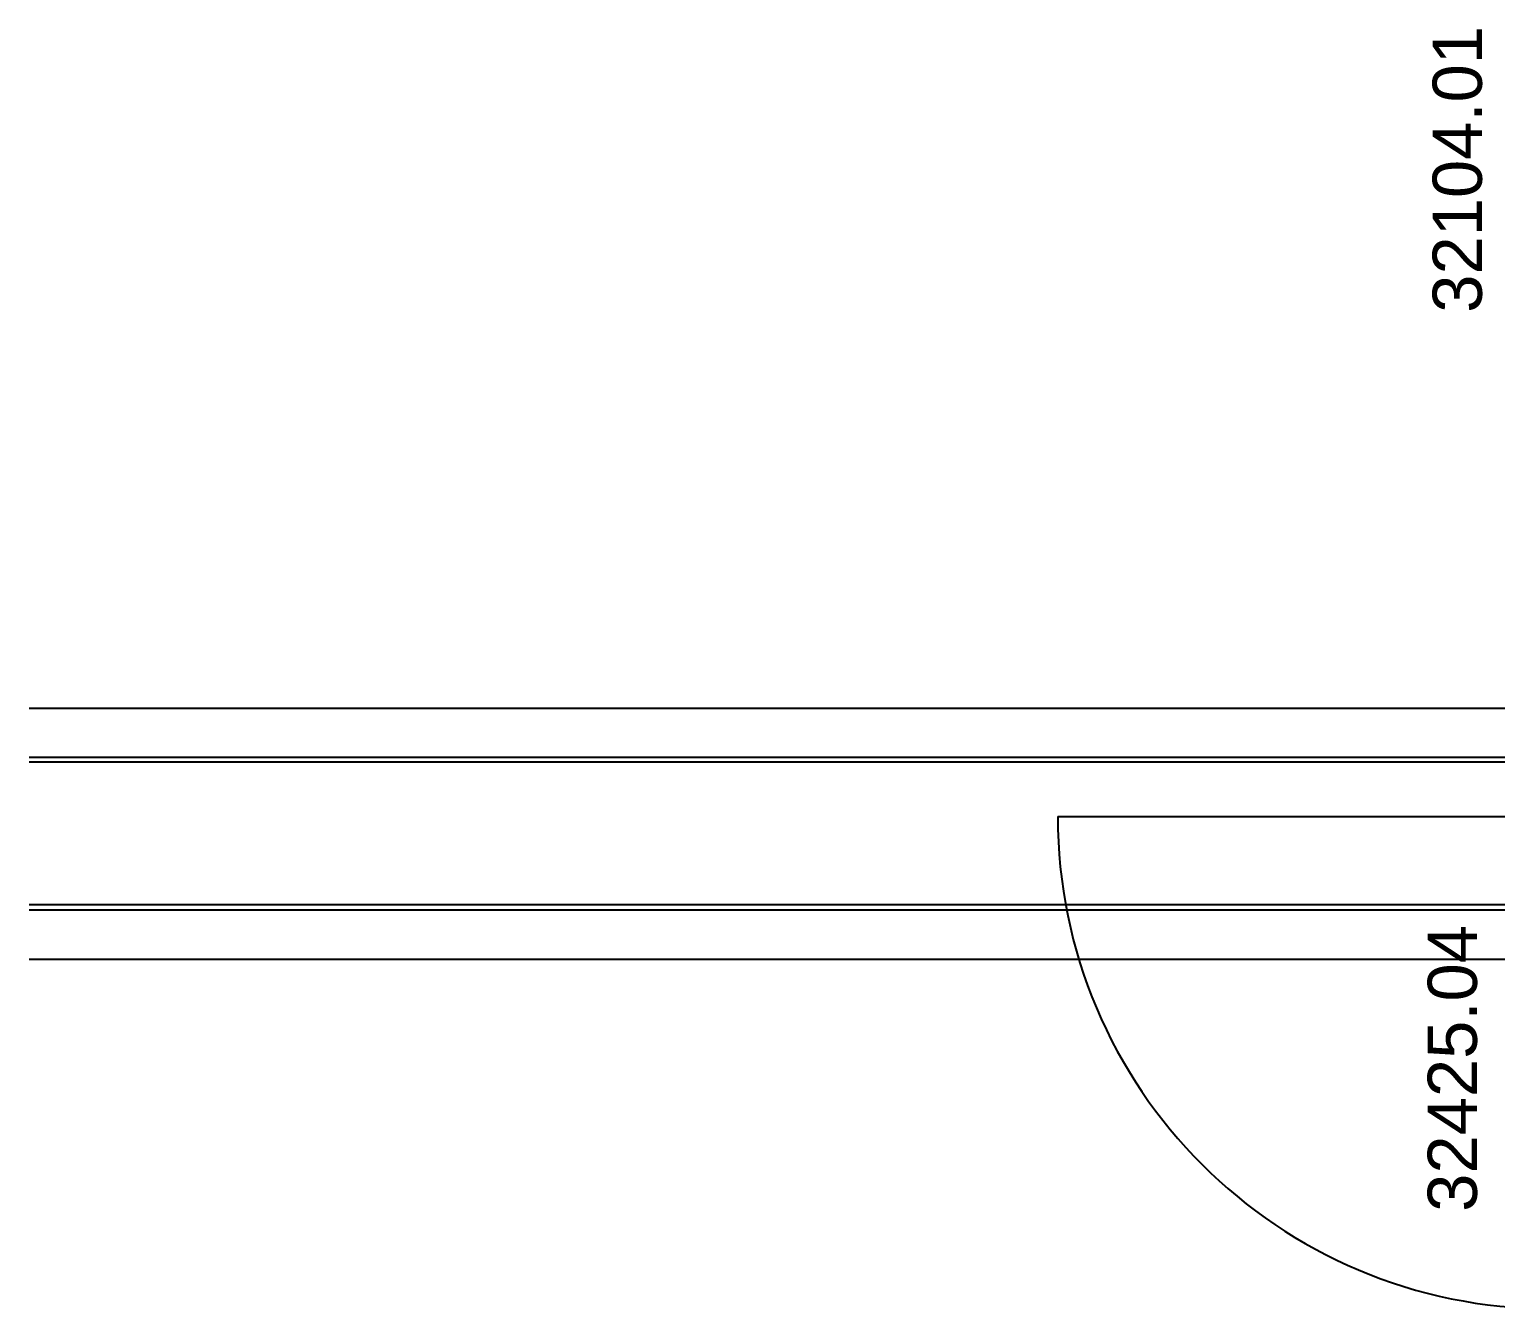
# Model space of a CAD drawing. Header units: inches. Extents: x 0 to 54693, y 0 to 31146.
# Drawn here: x 8565 to 11542, y 13598 to 16197 of the extents above; entities that cross this region are included whole.
import ezdxf

# ---------------------------------------------------------------- set-up
doc = ezdxf.new("R2010")
doc.units = ezdxf.units.IN
doc.header["$MEASUREMENT"] = 0
doc.layers.add('Added', color=3, linetype='Continuous')
doc.styles.get("Standard").update_dxf_attribs({"font": 'arial.ttf'})

msp = doc.modelspace()

# ---------------------------------------------------------------- linework, layer by layer
at = {"layer": 'Added', "linetype": 'Continuous', "lineweight": -2, "ltscale": 0.18}
for p, q in [((8565.3, 14818.3), (14228.2, 14818.3)), ((8565.3, 14718.3), (14228.2, 14718.3)), ((14228.2, 14708.3), (8565.3, 14708.3)), ((10653.2, 14598.3), (11753.2, 14598.3)), ((14228.2, 14418.3), (8565.3, 14418.3)), ((8565.3, 14408.3), (14228.2, 14408.3)), ((8565.3, 14308.3), (14228.2, 14308.3))]:
    msp.add_line(p, q, dxfattribs=at)
msp.add_ellipse((11653.2, 14598.3), major_axis=(-1000, 0), ratio=1, start_param=0, end_param=1.570796, dxfattribs=at)

# ---------------------------------------------------------------- texts
at = {"layer": 'Added'}
for s, p in [('32104.01', (11514.2, 15621.1)), ('32425.04', (11504.2, 13795))]:
    msp.add_text(s, height=100, rotation=90, dxfattribs=at).set_placement(p)

doc.saveas('drawing.dxf')
